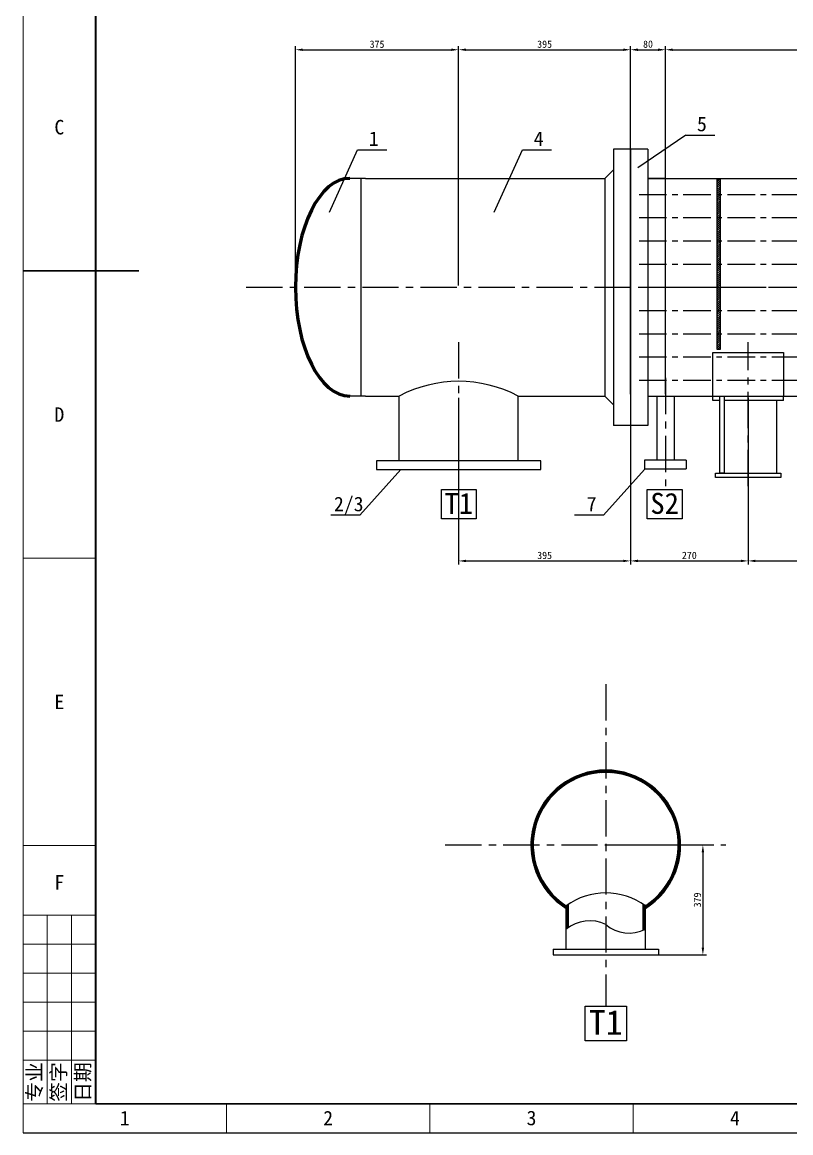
# Model space of a CAD drawing. Header units: millimetres. Extents: x 2 to 924, y -1 to 593.
# Drawn here: x 1.6 to 266.5, y -1.1 to 381.6 of the extents above; entities that cross this region are included whole.
import ezdxf

# ---------------------------------------------------------------- set-up
doc = ezdxf.new("R2010")
doc.units = ezdxf.units.MM
doc.header["$PDSIZE"] = -5
doc.linetypes.add('CENTER', pattern=[2, 1.25, -0.25, 0.25, -0.25])
doc.linetypes.add('CENTERX2', pattern=[101.59999942779541, 63.5, -12.69999980926514, 12.69999980926514, -12.69999980926514])
doc.layers.get('0').update_dxf_attribs({"lineweight": 25})
for name, color, linetype, lineweight in [('1', 140, 'Continuous', 25), ('2', 11, 'Continuous', 25), ('A图框', 7, 'Continuous', 18), ('中心线', 1, 'CENTER', 25), ('标注', 92, 'Continuous', 25), ('标注1', 100, 'Continuous', 25), ('框线', 7, 'Continuous', 25), ('设备轮廓', 7, 'Continuous', 25), ('边框', 7, 'Continuous', 60)]:
    doc.layers.add(name, color=color, linetype=linetype, lineweight=lineweight)
doc.styles.add('Annotative', font='')
doc.styles.add('工程字', font='')
doc.styles.add('文字4', font='', dxfattribs={"width": 0.8})
doc.styles.get('Annotative').set_extended_font_data('arial')
doc.styles.get('工程字').set_extended_font_data('宋体')
doc.styles.get('文字4').set_extended_font_data('宋体')
doc.dimstyles.new('ISO-25', dxfattribs={"dimtxt": 2.5, "dimasz": 2.5, "dimexe": 1.25, "dimexo": 0.625, "dimtad": 1, "dimtxsty": 'Standard', "dimcen": 2.5, "dimdle": 5, "dimadec": 0, "dimazin": 0, "dimtfac": 1, "dimtmove": 0, "dimatfit": 3, "dimfxl": 0, "dimarcsym": 0})

# ---------------------------------------------------------------- blocks, each defined once
blk = doc.blocks.new('*X17')
at = {"layer": '标注', "ltscale": 10}
for points in [[(235.7520460224022, 95.63359779626704), (236.5853793557355, 95.63359779626704), (236.1687126890688, 98.13359779626704)], [(235.7520460224021, 62.73359779626707), (236.5853793557355, 62.73359779626707), (236.1687126890688, 60.23359779626707)]]:
    blk.add_hatch(color=0, dxfattribs=at).paths.add_polyline_path(points, flags=0)
at = {"layer": '标注', "color": 0, "lineweight": -2, "ltscale": 10}
for p, q in [((203.3304736610842, 98.13359779626705), (237.4187126890688, 98.13359779626704)), ((236.1687126890688, 95.63359779626704), (236.1687126890688, 62.73359779626707)), ((203.3304736610842, 60.23359779626708), (237.4187126890688, 60.23359779626707))]:
    blk.add_line(p, q, dxfattribs=at)
at = {"layer": '标注', "color": 0, "ltscale": 10, "insert": (234.2664275594644, 79.1835977962671), "char_height": 2.5, "width": 11.04801829268291, "attachment_point": 5, "rotation": 90}
blk.add_mtext('379', dxfattribs=at)
blk = doc.blocks.new('*X23')
at = {"layer": '标注', "ltscale": 10}
for points in [[(98.25065406907493, 372.5752374341606), (98.25065406907493, 371.7419041008272), (95.75065406907493, 372.1585707674939)], [(149.5006540690738, 372.5752374341606), (149.5006540690738, 371.7419041008272), (152.0006540690738, 372.1585707674939)]]:
    blk.add_hatch(color=0, dxfattribs=at).paths.add_polyline_path(points, flags=0)
at = {"layer": '标注', "color": 0, "lineweight": -2, "ltscale": 10}
for p, q in [((95.75065406907493, 290.942902525078), (95.75065406907493, 373.4085707674939)), ((98.25065406907493, 372.1585707674939), (149.5006540690738, 372.1585707674939)), ((152.0006540690738, 290.942902525078), (152.0006540690738, 373.4085707674939))]:
    blk.add_line(p, q, dxfattribs=at)
at = {"layer": '标注', "color": 0, "ltscale": 10, "insert": (123.8756540690744, 374.0608558970982), "char_height": 2.5, "width": 11.07850609756099, "attachment_point": 5}
blk.add_mtext('375', dxfattribs=at)
blk = doc.blocks.new('*X24')
at = {"layer": '标注', "ltscale": 10}
for points in [[(213.7506540690752, 372.5752374341606), (213.7506540690752, 371.7419041008272), (211.2506540690752, 372.1585707674939)], [(220.7506540690745, 372.5752374341606), (220.7506540690745, 371.7419041008272), (223.2506540690745, 372.1585707674939)]]:
    blk.add_hatch(color=0, dxfattribs=at).paths.add_polyline_path(points, flags=0)
at = {"layer": '标注', "color": 0, "lineweight": -2, "ltscale": 10}
for p, q in [((211.2506540690752, 253.4429022851623), (211.2506540690752, 373.4085707674939)), ((213.7506540690752, 372.1585707674939), (220.7506540690745, 372.1585707674939)), ((223.2506540690745, 253.4429022851623), (223.2506540690745, 373.4085707674939))]:
    blk.add_line(p, q, dxfattribs=at)
at = {"layer": '标注', "color": 0, "ltscale": 10, "insert": (217.2506540690748, 374.0600032367981), "char_height": 2.5, "width": 7.149390243902417, "attachment_point": 5}
blk.add_mtext('80', dxfattribs=at)
blk = doc.blocks.new('*X25')
at = {"layer": '标注', "ltscale": 10}
for points in [[(154.5008076236177, 372.5753433722554), (154.5008060679881, 371.7420100389234), (152.0008068458073, 372.1586813724784)], [(208.7508076236273, 372.5752421007634), (208.7508060679977, 371.7419087674315), (211.2508068458081, 372.1585707672083)]]:
    blk.add_hatch(color=0, dxfattribs=at).paths.add_polyline_path(points, flags=0)
at = {"layer": '标注', "color": 0, "lineweight": -2, "ltscale": 10}
for p, q in [((152.0006552357963, 290.9429025250769), (152.0008091792518, 373.4086813724762)), ((154.5008068458029, 372.1586767055894), (208.7508068458125, 372.1585754340974)), ((211.2506552357972, 290.9427919198068), (211.2508091792527, 373.4085707672062))]:
    blk.add_line(p, q, dxfattribs=at)
at = {"layer": '标注', "color": 0, "ltscale": 10, "insert": (181.6258103969092, 374.0609111994444), "char_height": 2.5, "width": 11.07851562340198, "attachment_point": 5, "rotation": 359.999893042782}
blk.add_mtext('395', dxfattribs=at)
blk = doc.blocks.new('*X26')
at = {"layer": '标注', "ltscale": 10}
for points in [[(225.7506540690745, 372.5752374341606), (225.7506540690745, 371.7419041008272), (223.2506540690745, 372.1585707674939)], [(388.0006540690754, 372.5752374341606), (388.0006540690754, 371.7419041008272), (390.5006540690754, 372.1585707674939)]]:
    blk.add_hatch(color=0, dxfattribs=at).paths.add_polyline_path(points, flags=0)
at = {"layer": '标注', "color": 0, "lineweight": -2, "ltscale": 10}
for p, q in [((223.2506540690745, 328.4429022851618), (223.2506540690745, 373.4085707674939)), ((225.7506540690745, 372.1585707674939), (388.0006540690754, 372.1585707674939)), ((390.5006540690754, 328.4429022851618), (390.5006540690754, 373.4085707674939))]:
    blk.add_line(p, q, dxfattribs=at)
at = {"layer": '标注', "color": 0, "ltscale": 10, "insert": (306.8756540690749, 374.0600032367981), "char_height": 2.5, "width": 14.4969512195122, "attachment_point": 5}
blk.add_mtext('1115', dxfattribs=at)
blk = doc.blocks.new('*X27')
at = {"layer": '标注', "ltscale": 10}
for points in [[(154.5006540690742, 196.4233824339958), (154.5006540690742, 195.5900491006625), (152.0006540690742, 196.0067157673292)], [(208.7506540690749, 196.4233824339958), (208.7506540690749, 195.5900491006625), (211.2506540690749, 196.0067157673292)]]:
    blk.add_hatch(color=0, dxfattribs=at).paths.add_polyline_path(points, flags=0)
at = {"layer": '标注', "color": 0, "lineweight": -2, "ltscale": 10}
for p, q in [((152.0006540690742, 252.1929022851623), (152.0006540690742, 194.7567157673292)), ((211.2506540690749, 252.1929022851623), (211.2506540690749, 194.7567157673292)), ((154.5006540690742, 196.0067157673292), (208.7506540690749, 196.0067157673292))]:
    blk.add_line(p, q, dxfattribs=at)
at = {"layer": '标注', "color": 0, "ltscale": 10, "insert": (181.6256540690746, 197.9090008969335), "char_height": 2.5, "width": 11.07850609756099, "attachment_point": 5}
blk.add_mtext('395', dxfattribs=at)
blk = doc.blocks.new('*X28')
at = {"layer": '标注', "ltscale": 10}
for points in [[(213.7506540690752, 196.4233824339958), (213.7506540690752, 195.5900491006625), (211.2506540690752, 196.0067157673292)], [(249.2506540690749, 196.4233824339958), (249.2506540690749, 195.5900491006625), (251.7506540690749, 196.0067157673292)]]:
    blk.add_hatch(color=0, dxfattribs=at).paths.add_polyline_path(points, flags=0)
at = {"layer": '标注', "color": 0, "lineweight": -2, "ltscale": 10}
for p, q in [((211.2506540690752, 252.1929022851623), (211.2506540690752, 194.7567157673292)), ((251.7506540690749, 252.1929022851623), (251.7506540690749, 194.7567157673292)), ((213.7506540690752, 196.0067157673292), (249.2506540690749, 196.0067157673292))]:
    blk.add_line(p, q, dxfattribs=at)
at = {"layer": '标注', "color": 0, "ltscale": 10, "insert": (231.500654069075, 197.9081482366334), "char_height": 2.5, "width": 11.11280487804879, "attachment_point": 5}
blk.add_mtext('270', dxfattribs=at)
blk = doc.blocks.new('*X29')
at = {"layer": '标注', "ltscale": 10}
for points in [[(254.2506540690749, 196.4233824339958), (254.2506540690749, 195.5900491006625), (251.7506540690749, 196.0067157673292)], [(361.7506540690754, 196.4233824339958), (361.7506540690754, 195.5900491006625), (364.2506540690754, 196.0067157673292)]]:
    blk.add_hatch(color=0, dxfattribs=at).paths.add_polyline_path(points, flags=0)
at = {"layer": '标注', "color": 0, "lineweight": -2, "ltscale": 10}
for p, q in [((251.7506540690749, 224.1429022851688), (251.7506540690749, 194.7567157673292)), ((364.2506540690754, 224.1429022851688), (364.2506540690754, 194.7567157673292)), ((254.2506540690749, 196.0067157673292), (361.7506540690754, 196.0067157673292))]:
    blk.add_line(p, q, dxfattribs=at)
at = {"layer": '标注', "color": 0, "ltscale": 10, "insert": (308.0006540690752, 197.9081482366334), "char_height": 2.5, "width": 10.98323170731703, "attachment_point": 5}
blk.add_mtext('750', dxfattribs=at)

msp = doc.modelspace()

# ---------------------------------------------------------------- hatches: boundary and pattern name
at = {"layer": '标注', "true_color": 0xf7abae}
h = msp.add_hatch(dxfattribs=at)
h.set_pattern_fill('ANSI31', color=241, style=0, pattern_type=0)
h.set_pattern_definition([(45, (0, 0), (-0.3367596045400932, 0.3367596045400932), [])])
h.paths.add_polyline_path([(242.1302786525962, 327.8179022851618), (241.1302786525967, 327.8179022851618), (241.1302786525964, 293.317902525078), (242.1302786525962, 293.317902525078)], flags=0)
h.paths.add_polyline_path([(242.1302786525962, 293.317902525078), (241.1302786525964, 293.317902525078), (241.1302786525963, 270.8179022851623), (242.1302786525962, 270.8179022851623)], flags=0)
h.paths.add_polyline_path([(241.1302786525963, 268.8179022851623), (242.1302786525962, 268.8179022851623), (242.1302786525962, 270.8179022851623), (241.1302786525963, 270.8179022851623)], flags=0)
at = {"layer": '设备轮廓', "ltscale": 10, "true_color": 0xf7abae}
h = msp.add_hatch(dxfattribs=at)
h.set_pattern_fill('ANSI31', color=241, style=0, pattern_type=0)
h.set_pattern_definition([(45, (0, 0), (-0.08838834764831843, 0.08838834764831845), [])])
edge = h.paths.add_edge_path(flags=0)
edge.add_line((202.7054736610844, 123.9335977962671), (202.7054736610844, 123.1335977962672))
edge.add_arc((202.7054735120232, 98.13359764720603), 25.00000014906114, 1.1368683772161603e-13, 89.99999965837702, ccw=False)
edge.add_line((227.7054736610844, 98.13359764720606), (228.5054736610844, 98.13359779626705))
edge.add_arc((202.7054735072534, 98.13359764243614), 25.80000015383095, 3.416225537928585e-07, 89.99999965837752)
edge = h.paths.add_edge_path(flags=0)
edge.add_line((202.7054736610844, 123.1335977962672), (202.7054736610844, 123.9335977962671))
edge.add_arc((202.7054738149153, 98.133597642436), 25.80000015383112, 90.00000034162255, 179.9999999999996)
edge.add_line((176.9054736610842, 98.13359764243619), (177.7054736610844, 98.13359779626705))
edge.add_arc((202.7054738101454, 98.13359764720613), 25.00000014906104, 90.00000034162252, 179.9999996583775, ccw=False)
edge = h.paths.add_edge_path(flags=0)
edge.add_line((177.7054736610844, 98.13359779626705), (176.9054736610842, 98.13359779626705))
edge.add_arc((202.7054788565364, 98.13360067955486), 25.80000519545239, 180.0000064031081, 238.0573692974395)
edge.add_line((189.0554736557156, 76.24027690030803), (189.0554736610848, 77.18896841305741))
edge.add_arc((202.7054758918705, 98.13359900514128), 25.00000223078612, 180.0000026998694, 236.906970577391, ccw=False)
edge = h.paths.add_edge_path(flags=0)
edge.add_line((228.5054736610844, 98.13359779626705), (227.7054736610844, 98.13359779626705))
edge.add_arc((202.7054714302994, 98.1335990051408), 25.00000223078501, 303.09303489301345, 359.99999722946575, ccw=False)
edge.add_line((216.355475660806, 77.18896971631332), (216.3554736610849, 76.24027689696118))
edge.add_arc((202.7054684656334, 98.13360067955401), 25.80000519545102, 301.9426306885107, 359.9999935968937)
edge = h.paths.add_edge_path(flags=0)
edge.add_arc((202.7054297951168, 58.17584990466999), 23.40560558833854, 54.32438757014808, 56.70049108145537)
edge.add_line((215.555473661085, 77.73853749097974), (215.5554736610848, 68.71525898675907))
edge.add_arc((210.7636990152247, 80.36813276980614), 12.59962585398206, 292.3529398671076, 296.3468966267392)
edge.add_line((216.3554736610851, 69.07731225178149), (216.3554736610849, 77.18896841305809))
edge = h.paths.add_edge_path(flags=0)
edge.add_arc((202.7055175270346, 58.17584990470017), 23.40560558830243, 123.2995089185493, 125.6756124298603)
edge.add_line((189.0554736610847, 77.18896841305693), (189.0554736610848, 76.2402768969605))
edge.add_line((189.0554736610848, 76.2402768969605), (189.0554736610848, 69.07731225178111))
edge.add_arc((197.1137161716359, 59.39150358109656), 12.59960959569628, 125.1745182704953, 129.7592317518228, ccw=False)
edge.add_line((189.8554736610846, 69.69043933300743), (189.8554736610847, 77.73853749097873))

# ---------------------------------------------------------------- linework, layer by layer
at = {"ltscale": 10}
for p, q in [((119.9381539490748, 327.8179022851618), (114.5006539490748, 327.8179022851618)), ((119.9381539490744, 252.8179022851618), (114.5006539490757, 252.8179022851618))]:
    msp.add_line(p, q, dxfattribs=at)
at = {"ltscale": 0.800000011920929}
for p, q in [((239.6006540690794, 251.3179022851621), (239.6006540690794, 252.8179022851621)), ((263.9006540690732, 251.3179022851621), (263.9006540690732, 252.8179022851617)), ((242.0006540690772, 251.3179022851621), (239.6006540690794, 251.3179022851621)), ((263.9006540690732, 251.3179022851621), (243.5006540690772, 251.3179022851621)), ((261.5006540690727, 251.3179022851621), (261.5006540690727, 226.2679022851685))]:
    msp.add_line(p, q, dxfattribs=at)
msp.add_line((1.904858635591154, -1.058064044396815), (842.9048586355984, -1.058064044396815))
msp.add_lwpolyline([(243.5006540690772, 252.8179022851621), (243.5006540690772, 226.2679022851685), (242.0006540690772, 226.2679022851685), (242.0006540690772, 252.8179022851621)], dxfattribs=at)
msp.add_lwpolyline([(240.5006540690777, 226.2679022851685), (263.0006540690722, 226.2679022851685), (263.0006540690722, 224.7679022851688), (240.5006540690777, 224.7679022851688)], close=True, dxfattribs=at)
msp.add_lwpolyline([(26.90485863559115, 8.941935955603185, 0.6, 0.6, 0), (832.9048586355984, 8.941935955603185, 0.6, 0.6, 0)], format="xyseb")
at = {"layer": '1', "ltscale": 0.800000011920929}
for points in [[(146.0400507230997, 220.6214464975793), (158.0794292073151, 220.6214464975793), (158.0794292073151, 210.4606858743294), (146.0400507230997, 210.4606858743294)], [(216.9735694738727, 220.6214464975793), (229.012947958088, 220.6214464975793), (229.012947958088, 210.4606858743294), (216.9735694738727, 210.4606858743294)], [(195.6234863174273, 42.60538973673249), (209.7874610047393, 42.60538973673249), (209.7874610047393, 30.65155370937975), (195.6234863174273, 30.65155370937975)]]:
    msp.add_lwpolyline(points, close=True, dxfattribs=at)
at = {"layer": '2', "linetype": 'CENTERX2', "ltscale": 0.1500000059604645}
for p, q in [((214.1549950950764, 322.317902525078), (410.750654069075, 322.317902525078)), ((214.1549950950764, 314.317902525078), (410.750654069075, 314.317902525078)), ((214.1549950950764, 306.317902525078), (410.750654069075, 306.317902525078)), ((214.1549950950764, 298.317902525078), (410.750654069075, 298.317902525078)), ((214.1549950950764, 290.317902525078), (410.750654069075, 290.317902525078)), ((214.1549950950764, 282.317902525078), (410.750654069075, 282.317902525078)), ((214.1549950950764, 274.317902525078), (410.750654069075, 274.317902525078)), ((214.1549950950764, 266.317902525078), (410.750654069075, 266.317902525078)), ((214.1549950950764, 258.317902525078), (410.750654069075, 258.317902525078))]:
    msp.add_line(p, q, dxfattribs=at)
at = {"layer": 'A图框'}
for p, q in [((1.904858635591154, 592.9419359556032), (1.904858635591154, -1.058064044396815)), ((26.90485863559115, 196.9419359556032), (1.904858635591154, 196.9419359556032)), ((26.90485863559115, 97.94193595560318), (1.904858635591154, 97.94193595560318)), ((10.23785863559715, 8.941935955603185), (10.23785863559715, 73.94193595560318)), ((18.57085863559587, 8.941935955603185), (18.57085863559587, 73.94193595560318)), ((71.98819196892691, -1.058064044396815), (71.98819196892691, 8.941935955603185)), ((142.0715253022627, -1.058064044396815), (142.0715253022627, 8.941935955603185)), ((212.1548586355912, -1.058064044396815), (212.1548586355912, 8.941935955603185))]:
    msp.add_line(p, q, dxfattribs=at)
for points in [[(26.90485863559115, 582.9419359556032, 0.6, 0.6, 0), (26.90485863559115, 8.941935955603185, 0.6, 0.6, 0)], [(41.90485863559115, 295.9419359556032, 0.6, 0.6, 0), (1.904858635591154, 295.9419359556032, 0.6, 0.6, 0)], [(26.90485863559115, 73.94193595560318, 0.4, 0.4, 0), (1.904858635591154, 73.94193595560318, 0.4, 0.4, 0)], [(26.90485863559115, 63.94193595560318, 0.4, 0.4, 0), (1.904858635591154, 63.94193595560318, 0.4, 0.4, 0)], [(26.90485863559115, 53.94193595560318, 0.4, 0.4, 0), (1.904858635591154, 53.94193595560318, 0.4, 0.4, 0)], [(26.90485863559115, 43.94193595560318, 0.4, 0.4, 0), (1.904858635591154, 43.94193595560318, 0.4, 0.4, 0)], [(26.90485863559115, 33.94193595560318, 0.4, 0.4, 0), (1.904858635591154, 33.94193595560318, 0.4, 0.4, 0)], [(26.90485863559115, 23.94193595560318, 0.4, 0.4, 0), (1.904858635591154, 23.94193595560318, 0.4, 0.4, 0)], [(26.90485863559115, 8.941935955603185, 0.4, 0.4, 0), (1.904858635591154, 8.941935955603185, 0.4, 0.4, 0)]]:
    msp.add_lwpolyline(points, format="xyseb", dxfattribs=at)
for p in [(71.98819196892691, -1.058064044396815), (142.0715253022627, -1.058064044396815), (212.1548586355912, -1.058064044396815)]:
    msp.add_point(p, dxfattribs=at)
at = {"layer": '中心线', "ltscale": 10}
for p, q in [((78.82047274981846, 290.317902525078), (547.9757450701097, 290.317902525078)), ((152.000654069074, 271.3636614824226), (152.0006540690745, 221.7657952813622)), ((251.7506540690749, 221.7657952813622), (251.7506540690749, 271.3636614824227)), ((223.2506540690745, 259.0892932850666), (223.2506540690749, 221.7657952813622)), ((202.7054736610844, 153.5189750010903), (202.7054736610844, 42.74822059144378)), ((147.3926912183633, 98.13359779626705), (244.1115904337748, 98.13359779626705))]:
    msp.add_line(p, q, dxfattribs=at)
at = {"layer": '标注1', "ltscale": 0.1500000059604645}
for p, q in [((230.2753787900419, 342.7620732642126), (213.7294038507807, 331.469219701607)), ((230.2753787900419, 342.7620732642126), (240.2753787900419, 342.7620732642126)), ((107.4648352739159, 316.1524766107177), (117.1988764869866, 337.6943832018242)), ((117.1988764869866, 337.6943832018242), (127.1988764869866, 337.6943832018242)), ((164.2692824145879, 316.1524766107177), (174.0033236276586, 337.6943832018242)), ((174.0033236276586, 337.6943832018242), (184.0033236276586, 337.6943832018242)), ((132.0453558209365, 227.4679022851619), (117.9073385396496, 211.8044831222091)), ((216.0506540690751, 227.4679022851619), (201.9126367877882, 211.8044831222091)), ((117.9073385396496, 211.8044831222091), (107.9073385396496, 211.8044831222091)), ((201.9126367877882, 211.8044831222091), (191.9126367877882, 211.8044831222091))]:
    msp.add_line(p, q, dxfattribs=at)
at = {"layer": '框线', "ltscale": 10}
for p, q in [((217.1549950950764, 337.9427919198079), (205.3463130430735, 337.9427919198079)), ((205.3463130430735, 330.817902285163), (202.3463130430735, 327.8179022851621)), ((222.951364202969, 327.8179022851618), (217.1549950950764, 327.8179022851618)), ((205.346313043073, 249.8179022851614), (202.346313043073, 252.8179022851623)), ((220.2506540690749, 252.8179022851621), (220.2506540690749, 230.6929022851618)), ((226.2506540690749, 252.8179022851618), (226.2506540690749, 230.6929022851616)), ((217.1549950950759, 242.6927919198081), (205.346313043073, 242.6927919198081)), ((230.4506540690747, 230.6929022851618), (216.0506540690751, 230.6929022851618)), ((216.0506540690751, 227.6929022851618), (230.4506540690747, 227.6929022851618))]:
    msp.add_line(p, q, dxfattribs=at)
msp.add_arc((152.0006540690745, 214.1171819881938), 43.78323168182283, 62.11847722423629, 117.8815227757637, dxfattribs=at)
at = {"layer": '设备轮廓', "ltscale": 10}
for p, q in [((205.3463130430735, 337.9427919198079), (205.346313043073, 242.6927919198081)), ((211.2506540690749, 337.9427919198079), (211.2506540690749, 242.6927919198081)), ((217.1549950950764, 337.9427919198079), (217.1549950950764, 242.6927919198081)), ((118.2711018120988, 327.8179022851618), (118.2711018120988, 252.8179022851618)), ((119.9381539490748, 327.8179022851618), (202.3463130430735, 327.8179022851618)), ((202.3463130430735, 327.8179022851621), (202.3463130430739, 252.8179022851623)), ((217.1549950950764, 327.8179022851618), (407.8463130430735, 327.8179022851618)), ((241.1302786525963, 268.8179022851623), (241.1302786525967, 327.8179022851618)), ((241.1302786525964, 327.8179022851618), (242.1302786525962, 327.8179022851618)), ((242.1302786525962, 327.8179022851618), (242.1302786525962, 268.8179022851623)), ((242.1302786525962, 268.8179022851623), (241.1302786525962, 268.8179022851623)), ((239.6006540690794, 252.8179022851623), (239.6006540690794, 267.8179022851623)), ((239.6006540690794, 267.8179022851623), (263.9006540690732, 267.8179022851623)), ((263.9006540690732, 267.8179022851623), (263.9006540690732, 252.8179022851623)), ((119.9381539490744, 252.8179022851618), (131.5256540690741, 252.8179022851618)), ((131.525654069075, 230.4679022851619), (131.525654069075, 252.8179022851621)), ((172.4756540690744, 252.8179022851623), (202.346313043073, 252.8179022851623)), ((172.4756540690748, 230.4679022851619), (172.4756540690748, 252.8179022851621)), ((217.1549950950759, 252.8179022851623), (407.8463130430739, 252.8179022851623)), ((180.2756540690741, 230.4679022851619), (123.7256540690753, 230.4679022851619)), ((123.7256540690753, 230.4679022851619), (123.7256540690757, 227.4679022851619)), ((180.2756540690741, 227.4679022851622), (180.2756540690741, 230.4679022851619)), ((216.0506540690751, 230.6929022851618), (216.0506540690751, 227.6929022851618)), ((230.4506540690747, 230.6929022851618), (230.4506540690747, 227.6929022851618)), ((123.7256540690753, 227.4679022851619), (180.2756540690741, 227.4679022851622)), ((189.0554736610848, 62.23359779626696), (189.0554736610848, 77.18896841305809)), ((189.8554736610847, 69.69043933300748), (189.8554736610847, 77.73853749097975)), ((215.5554736610848, 68.71525898675907), (215.555473661085, 77.73853749097975)), ((216.3554736610852, 62.23359779626696), (216.3554736610849, 77.18896841305809)), ((184.5554736610843, 62.23359779626708), (184.5554736610843, 60.23359779626708)), ((184.5554736610843, 62.23359779626708), (220.8554736610849, 62.23359779626708)), ((220.8554736610849, 62.23359779626708), (220.8554736610849, 60.23359779626708)), ((184.5554736610843, 60.23359779626708), (220.8554736610849, 60.23359779626708))]:
    msp.add_line(p, q, dxfattribs=at)
for centre, radius, start, end in [((202.7054736610844, 98.13359779626705), 25.8, 301.9426242854006, 238.0573757145995), ((202.7054736610844, 98.13359779626705), 24.99999999999999, 303.0930266520775, 236.906973347922), ((202.7054736610855, 58.17591375974712), 23.40552813439107, 54.32438363806321, 125.6756163619367), ((197.1137099434084, 59.39151170760567), 12.59959936519035, 63.65309917320367, 129.7592336141473), ((210.7637099434087, 80.3681086226751), 12.59959936519034, 230.2407663858529, 296.3469008267993)]:
    msp.add_arc(centre, radius, start, end, dxfattribs=at)
at = {"layer": '边框', "ltscale": 10}
msp.add_ellipse((114.5006539490748, 290.3179025251619), major_axis=(-6.888638201116577e-15, -37.49999976), ratio=0.5, start_param=3.141592653589793, end_param=6.283185307179586, dxfattribs=at)

# ---------------------------------------------------------------- texts
at = {"layer": '1', "ltscale": 0.800000011920929, "attachment_point": 1}
for s, insert, char_height in [('{\\f@SimSun|b0|i0|c0|p34;T1}', (147.135584614796, 219.4510920095244), 7.225), ('{\\f@SimSun|b0|i0|c0|p34;S2}', (218.0691033655689, 219.4510920095244), 7.225), ('{\\f@SimSun|b0|i0|c0|p34;T1}', (196.9123497194228, 41.22850210372678), 8.5)]:
    msp.add_mtext_dynamic_manual_height_columns(s, width=11.60799870580922, gutter_width=1, heights=[0], dxfattribs=dict(at, insert=insert, char_height=char_height))
at = {"layer": 'A图框', "char_height": 5, "attachment_point": 5, "style": '工程字'}
for s, insert, width in [('C', (14.40485863559115, 345.4419359556032), 10), ('D', (14.40485863559115, 246.4419359556032), 10), ('E', (14.40485863559115, 147.4419359556032), 10), ('F', (14.40485863559115, 85.24759983156218), 10), ('1', (36.9465253022554, 4.009783050865735), 70.08333333333394), ('2', (107.0298586355912, 4.009783050865735), 70.08333333333394), ('3', (177.1131919689269, 4.009783050865735), 70.08333333333394), ('4', (247.1965253022627, 4.009783050865735), 70.08333333333394)]:
    msp.add_mtext(s, dxfattribs=dict(at, insert=insert, width=width))
at = {"layer": 'A图框', "char_height": 5, "width": 20, "attachment_point": 5, "rotation": 90, "style": 'Annotative'}
for s, insert in [('{\\fsimsun|b0|i0|c0|p34;专业}', (6.071358635590514, 16.44193595560318)), ('{\\fsimsun|b0|i0|c0|p34;签字}', (14.40435863558923, 16.44193595560318)), ('{\\fsimsun|b0|i0|c0|p34;日期}', (22.73785863559715, 16.44193595560318))]:
    msp.add_mtext(s, dxfattribs=dict(at, insert=insert))
at = {"layer": '标注1', "style": '文字4'}
for s, p in [('5', (234.1338618460259, 344.0732225458114)), ('1', (121.0573595429705, 339.0055324834229)), ('4', (177.8618066836425, 339.0055324834229)), ('2/3', (109.0216984636418, 213.1156324038079)), ('7', (196.1373010182633, 213.1156324038079))]:
    msp.add_text(s, height=5, dxfattribs=at).set_placement(p)

# ---------------------------------------------------------------- dimensions: what is measured, and where the dimension line sits
at = {"layer": '标注', "ltscale": 10}
for base, p1, p2, text, picture, middle in [((152.0006540690738, 372.1585707674939), (95.75065406907493, 290.317902525078), (152.0006540690738, 290.317902525078), '375', '*X23', (123.8756540690744, 374.0608558970982)), ((223.2506540690745, 372.1585707674939), (211.2506540690752, 252.8179022851623), (223.2506540690745, 252.8179022851623), '80', '*X24', (217.2506540690748, 374.0600032367981)), ((390.5006540690754, 372.1585707674939), (223.2506540690745, 327.8179022851618), (390.5006540690754, 327.8179022851618), '1115', '*X26', (306.8756540690749, 374.0600032367981)), ((211.2506540690749, 196.0067157673292), (152.0006540690742, 252.8179022851623), (211.2506540690749, 252.8179022851623), '395', '*X27', (181.6256540690746, 197.9090008969335)), ((251.7506540690749, 196.0067157673292), (211.2506540690752, 252.8179022851623), (251.7506540690749, 252.8179022851623), '270', '*X28', (231.500654069075, 197.9081482366334)), ((364.2506540690754, 196.0067157673292), (251.7506540690749, 224.7679022851688), (364.2506540690754, 224.7679022851688), '750', '*X29', (308.0006540690752, 197.9081482366334))]:
    dim = msp.add_linear_dim(base=base, p1=p1, p2=p2, text=text, dimstyle='ISO-25', override={"dimsah": 1, "dimtolj": 1}, dxfattribs=at)
    dim.commit()
    dim.dimension.update_dxf_attribs({"geometry": picture, "text_midpoint": middle})
for base, p1, p2, angle, text, picture, middle in [((211.2508068458082, 372.1585707672083), (152.000654069074, 290.317902525078), (211.2506540690749, 290.317791919808), 359.999893042782, '395', '*X25', (181.6258103969092, 374.0609111994444)), ((236.1687126890688, 60.23359779626708), (202.7054736610842, 98.13359779626705), (202.7054736610842, 60.23359779626708), 90, '379', '*X17', (234.2664275594644, 79.1835977962671))]:
    dim = msp.add_linear_dim(base=base, p1=p1, p2=p2, angle=angle, text=text, dimstyle='ISO-25', override={"dimsah": 1, "dimtolj": 1}, dxfattribs=at)
    dim.commit()
    dim.dimension.update_dxf_attribs({"geometry": picture, "text_midpoint": middle})

doc.saveas('drawing.dxf')
